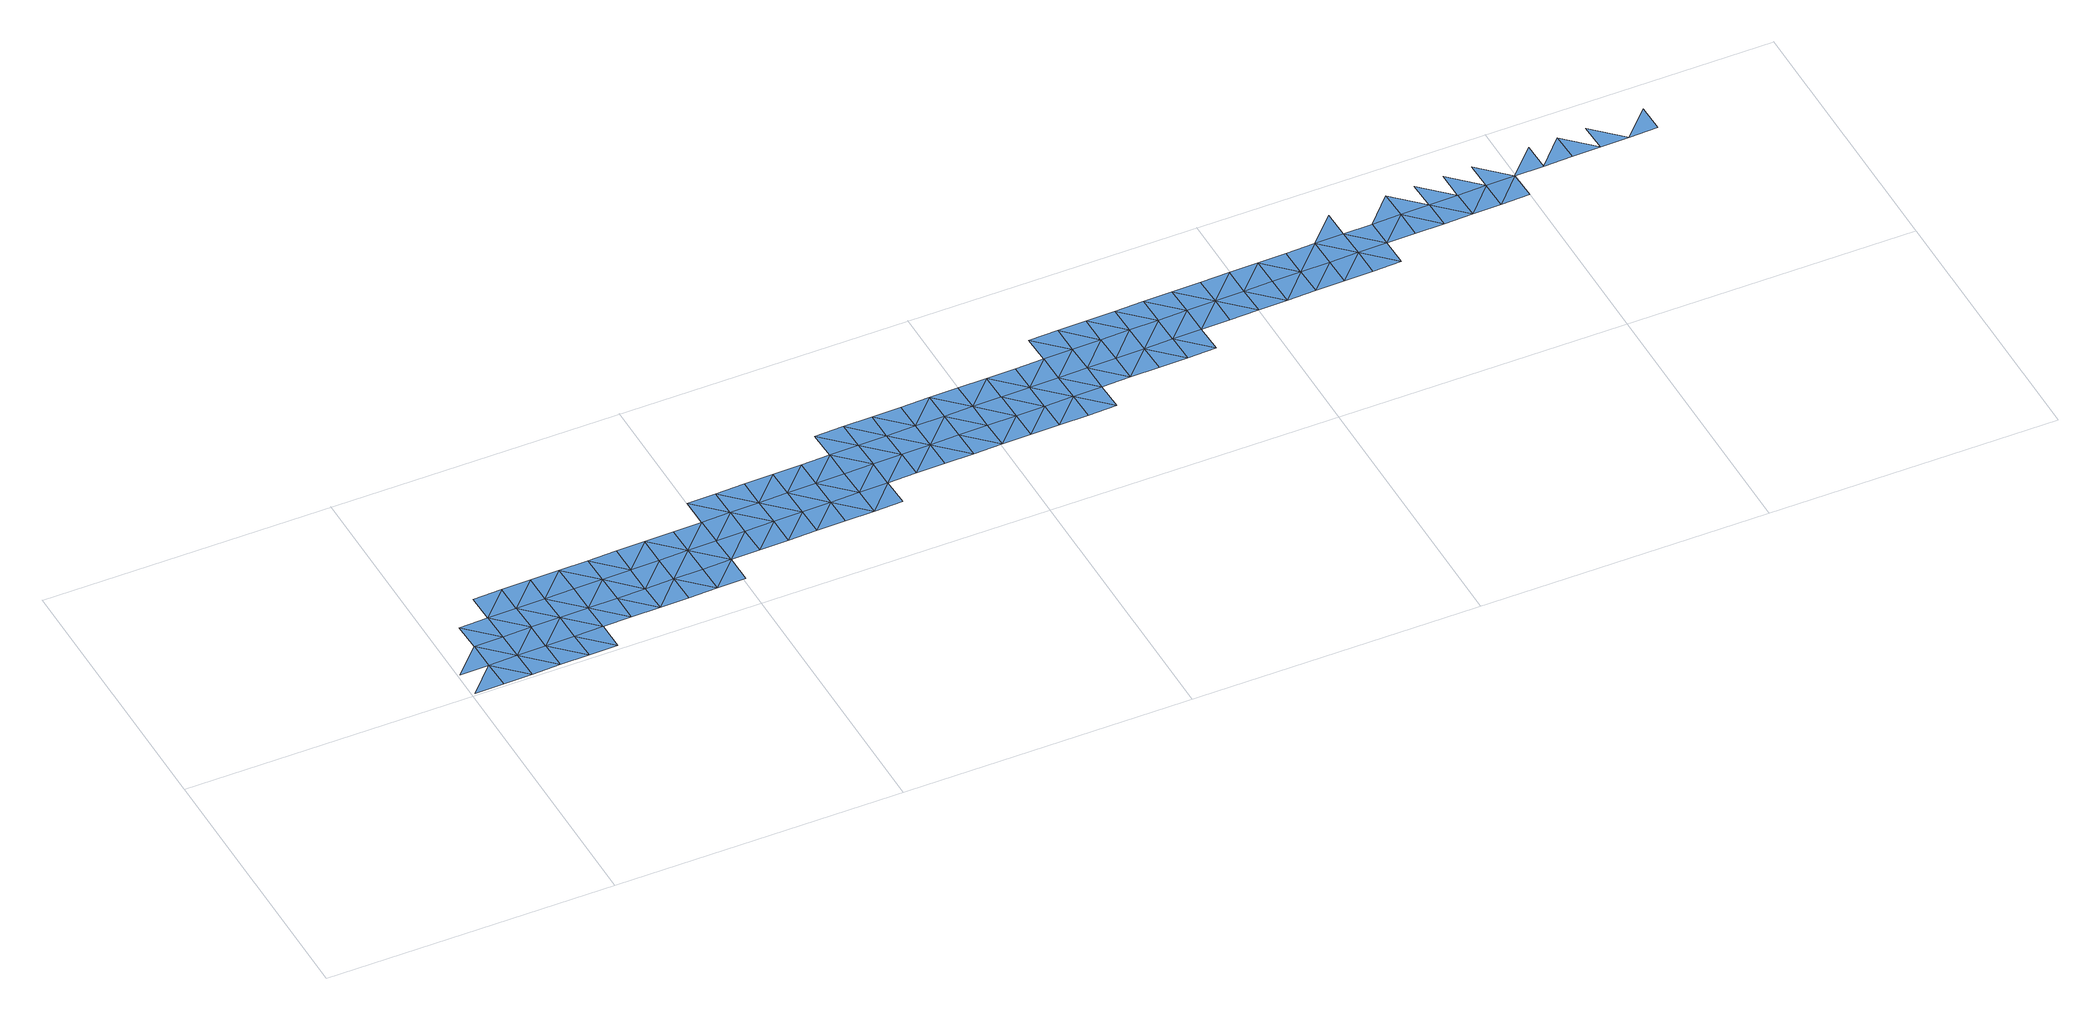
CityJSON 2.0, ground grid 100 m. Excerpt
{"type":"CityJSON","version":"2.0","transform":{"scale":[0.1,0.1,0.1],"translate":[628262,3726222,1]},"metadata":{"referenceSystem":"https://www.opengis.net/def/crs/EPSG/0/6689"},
"CityObjects":{
"waterbody1":{"type":"WaterBody","attributes":{"name":"福岡県津波浸水想定図","class":"1140","function":"2","WaterBodyTsunamiRiskAttribute.description":"1","WaterBodyTsunamiRiskAttribute.rank":"4"},"geometry":[{"type":"MultiSurface","lod":"1","boundaries":[[[0,1,2]],[[2,3,0]],[[3,4,0]],[[5,4,3]],[[4,5,6]],[[6,5,7]],[[7,8,6]],[[9,8,7]],[[9,10,8]],[[10,11,12]],[[11,13,12]],[[14,13,11]],[[14,15,13]],[[16,15,14]],[[17,16,14]],[[17,18,16]],[[18,19,16]],[[18,20,19]],[[21,20,18]],[[20,22,23]],[[20,24,22]],[[25,22,24]],[[25,24,26]],[[26,27,25]],[[26,28,27]],[[29,27,28]],[[28,30,29]],[[29,30,31]],[[31,32,29]],[[32,31,33]],[[33,31,34]],[[33,35,36]],[[37,35,33]],[[35,37,38]],[[37,39,38]],[[38,39,40]],[[40,41,38]],[[41,40,42]],[[43,41,42]],[[44,43,42]],[[42,45,44]],[[45,46,44]],[[46,45,47]],[[48,46,47]],[[48,49,46]],[[48,47,50]],[[51,49,48]],[[52,48,50]],[[48,53,51]],[[52,53,48]],[[53,54,51]],[[53,55,54]],[[55,56,54]],[[56,55,57]],[[55,58,57]],[[57,58,59]],[[59,60,57]],[[60,59,61]],[[62,63,60]],[[64,60,61]],[[62,60,64]],[[64,65,62]],[[64,66,65]],[[65,66,67]],[[65,67,68]],[[68,67,69]],[[69,70,68]],[[70,69,71]],[[71,69,72]],[[72,73,71]],[[72,74,73]],[[75,73,74]],[[75,74,76]],[[75,76,77]],[[77,78,75]],[[79,80,81]],[[79,82,80]]]}]},
"waterbody2":{"type":"WaterBody","attributes":{"name":"福岡県津波浸水想定図","class":"1140","function":"2","WaterBodyTsunamiRiskAttribute.description":"1","WaterBodyTsunamiRiskAttribute.rank":"3"},"geometry":[{"type":"MultiSurface","lod":"1","boundaries":[[[83,84,0]],[[4,83,0]],[[85,83,86]],[[83,4,86]],[[86,87,85]],[[86,88,87]],[[87,88,89]],[[90,88,6]],[[90,6,8]],[[89,88,90]],[[89,90,91]],[[10,90,8]],[[91,90,12]],[[12,90,10]],[[12,92,91]],[[93,92,12]],[[13,93,12]],[[94,95,16]],[[94,96,95]],[[94,16,19]],[[94,97,96]],[[20,94,19]],[[98,97,94]],[[20,23,94]],[[94,23,98]],[[23,99,98]],[[22,99,23]],[[25,99,22]],[[100,99,25]],[[25,27,100]],[[100,27,101]],[[27,29,101]],[[101,29,102]],[[102,29,32]],[[102,32,103]],[[36,103,32]],[[36,32,33]],[[104,35,38]],[[105,104,38]],[[106,105,38]],[[38,41,106]],[[106,41,43]],[[106,43,107]],[[43,44,107]],[[44,108,107]],[[46,108,44]],[[49,109,108]],[[46,49,108]],[[109,49,110]],[[49,111,110]],[[111,49,51]],[[51,112,111]],[[51,54,112]],[[112,54,113]],[[54,56,113]],[[113,56,114]],[[114,56,57]],[[57,63,114]],[[57,60,63]],[[71,115,116]],[[73,115,71]],[[115,73,75]],[[75,117,115]],[[78,117,75]],[[78,118,117]],[[119,118,78]],[[120,119,78]],[[121,119,120]],[[119,121,122]],[[122,121,123]],[[123,124,122]],[[81,124,123]],[[123,79,81]],[[125,126,127]]]}]},
"waterbody3":{"type":"WaterBody","attributes":{"name":"福岡県津波浸水想定図","class":"1140","function":"2","WaterBodyTsunamiRiskAttribute.description":"1","WaterBodyTsunamiRiskAttribute.rank":"2"},"geometry":[{"type":"MultiSurface","lod":"1","boundaries":[[[4,88,86]],[[88,4,6]],[[89,128,129]],[[89,91,128]],[[130,128,91]],[[91,92,130]],[[93,130,92]],[[93,131,130]],[[132,131,93]],[[133,131,132]],[[15,95,132]],[[132,96,133]],[[15,16,95]],[[132,95,96]],[[100,134,99]],[[100,135,134]],[[136,135,100]],[[100,101,136]],[[136,101,137]],[[101,102,137]],[[137,102,138]],[[138,102,103]],[[138,103,36]],[[139,138,36]],[[36,35,139]],[[104,139,35]],[[140,104,105]],[[140,105,141]],[[141,105,142]],[[142,105,106]],[[142,106,107]],[[107,143,142]],[[107,109,143]],[[107,108,109]],[[144,113,114]],[[114,145,144]],[[114,63,145]],[[145,63,146]],[[146,63,62]],[[147,146,62]],[[147,62,65]],[[148,147,65]],[[65,149,148]],[[65,68,149]],[[149,68,150]],[[150,68,70]],[[150,70,71]],[[150,71,116]],[[151,118,119]],[[122,151,119]],[[124,152,122]],[[81,153,124]],[[154,81,80]],[[155,80,156]],[[157,156,158]],[[157,158,159]],[[160,159,126]]]}]},
"waterbody4":{"type":"WaterBody","attributes":{"name":"福岡県津波浸水想定図","class":"1140","function":"2","WaterBodyTsunamiRiskAttribute.description":"1","WaterBodyTsunamiRiskAttribute.rank":"1"},"geometry":[{"type":"MultiSurface","lod":"1","boundaries":[[[129,161,87]],[[87,89,129]],[[93,13,15]],[[93,15,132]],[[162,98,99]],[[99,134,162]],[[163,138,139]],[[139,164,163]],[[139,104,164]],[[164,104,140]],[[111,112,165]],[[165,112,166]],[[112,113,166]],[[166,113,144]],[[117,167,115]]]}]}
},
"vertices":[
[110,110,8],[12,8,8],[112,10,8],[212,12,8],[210,112,8],[311,14,8],[310,114,8],[411,16,8],[409,116,8],[511,18,8],[510,118,8],[609,120,8],[508,218,8],[608,219,8],[709,121,8],[707,221,8],[807,223,8],[809,123,8],[909,125,8],[907,225,8],[1007,227,8],[1009,127,8],[1105,329,8],[1005,327,8],[1107,229,8],[1205,331,8],[1207,231,8],[1305,333,8],[1307,233,8],[1405,335,8],[1407,235,8],[1507,237,8],[1505,337,8],[1605,339,8],[1607,239,8],[1703,441,8],[1603,439,8],[1705,341,8],[1803,443,8],[1805,343,8],[1905,345,8],[1903,445,8],[2005,347,8],[2003,447,8],[2103,448,8],[2105,348,8],[2203,450,8],[2205,350,8],[2303,452,8],[2201,550,8],[2305,352,8],[2301,552,8],[2405,354,8],[2403,454,8],[2401,554,8],[2503,456,8],[2501,556,8],[2601,558,8],[2603,458,8],[2703,460,8],[2701,560,8],[2803,462,8],[2799,662,8],[2699,660,8],[2801,562,8],[2899,664,8],[2901,564,8],[3001,566,8],[2999,666,8],[3101,568,8],[3099,668,8],[3199,670,8],[3201,570,8],[3299,672,8],[3301,572,8],[3399,674,8],[3401,574,8],[3501,576,8],[3499,676,8],[3899,683,8],[3997,785,8],[3897,783,8],[3999,685,8],
[108,210,8],[10,108,8],[106,310,8],[208,212,8],[206,312,8],[308,214,8],[306,314,8],[408,216,8],[406,316,8],[506,318,8],[606,319,8],[905,325,8],[806,323,8],[804,423,8],[904,425,8],[1003,427,8],[1104,429,8],[1203,431,8],[1303,433,8],[1403,435,8],[1503,437,8],[1701,541,8],[1801,543,8],[1901,545,8],[2001,547,8],[2101,548,8],[2099,648,8],[2199,650,8],[2299,652,8],[2399,654,8],[2499,656,8],[2599,658,8],[3297,772,8],[3197,770,8],[3397,774,8],[3497,775,8],[3597,777,8],[3599,677,8],[3699,679,8],[3697,779,8],[3799,681,8],[3797,781,8],[4495,895,8],[4397,793,8],[4497,795,8],
[404,416,8],[304,414,8],[504,418,8],[604,419,8],[706,321,8],[704,421,8],[1102,529,8],[1202,531,8],[1302,533,8],[1401,535,8],[1501,537,8],[1601,539,8],[1699,641,8],[1799,643,8],[1899,645,8],[1999,646,8],[2497,756,8],[2597,758,8],[2697,760,8],[2797,762,8],[2897,764,8],[2997,766,8],[3097,768,8],[3595,877,8],[3695,879,8],[3795,881,8],[3895,883,8],[4095,887,8],[4097,787,8],[4195,889,8],[4197,789,8],[4297,791,8],[4295,891,8],
[204,412,8],[1002,527,8],[1499,637,8],[1599,639,8],[2297,752,8],[2397,754,8],[3395,873,8]
]}
